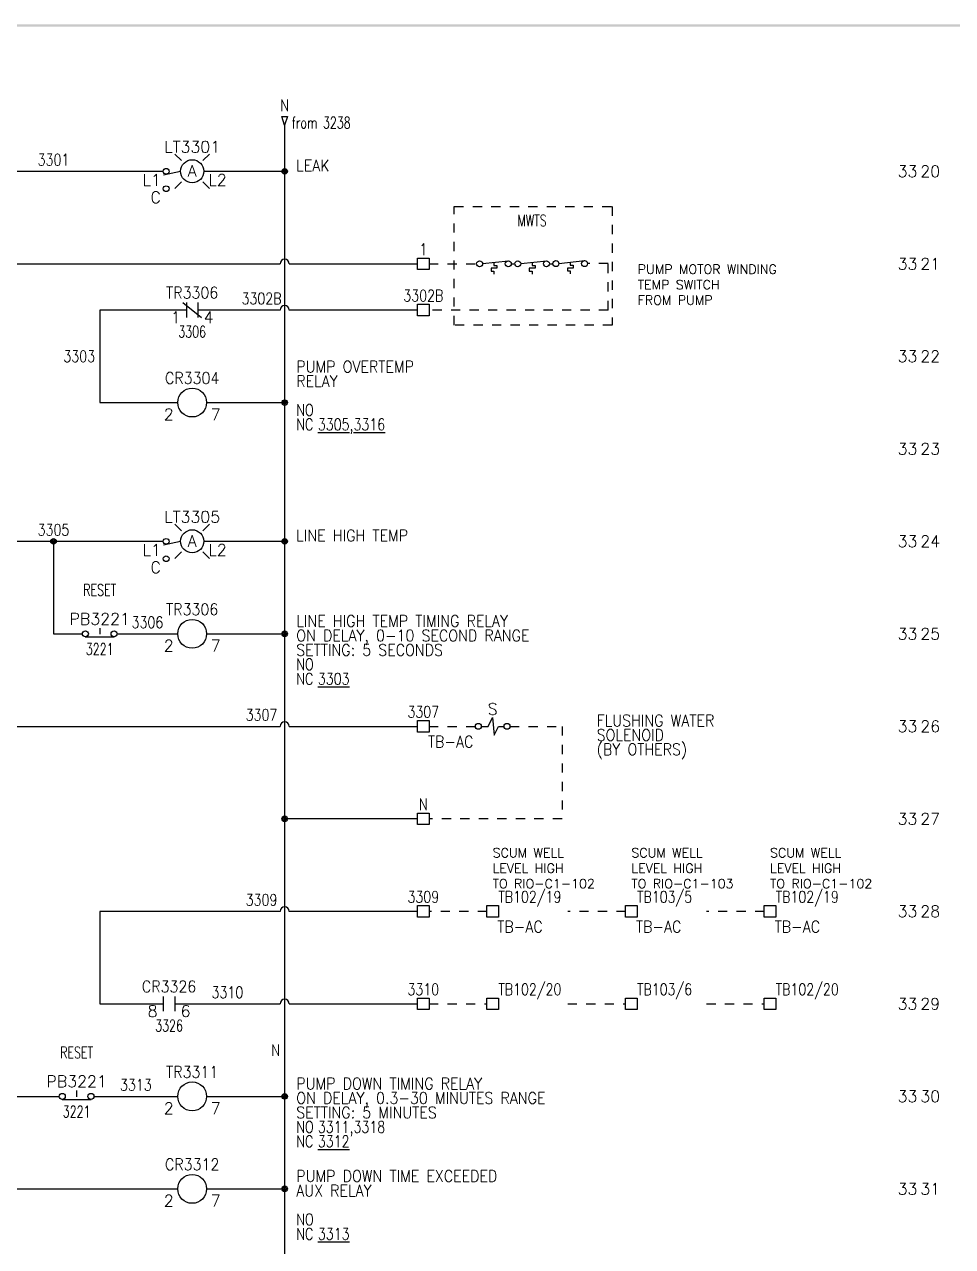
# Model space of a CAD drawing. Header units: inches. Extents: x 0 to 33.9, y 0 to 22.6.
# Drawn here: x 7.19 to 17.22, y 9.38 to 22.59 of the extents above; entities that cross this region are included whole.
import ezdxf
from ezdxf.enums import TextEntityAlignment as Align

# ---------------------------------------------------------------- set-up
doc = ezdxf.new("R2010")
doc.units = ezdxf.units.IN
doc.header["$LTSCALE"] = 0.5
doc.header["$MEASUREMENT"] = 0
doc.linetypes.add('HIDDEN2', pattern=[0.1875, 0.125, -0.0625])
for name, color, linetype in [('DESC', 150, 'Continuous'), ('DESCCHILD', 20, 'Continuous'), ('MISC', 7, 'Continuous'), ('SYMS', 7, 'Continuous'), ('TAGFIXED', 7, 'Continuous'), ('TAGS', 150, 'Continuous'), ('TERMS', 123, 'Continuous'), ('WIRENO', 72, 'Continuous'), ('WIREREF', 52, 'Continuous'), ('WIREREF_DEST', 52, 'Continuous'), ('WIRES', 7, 'Continuous'), ('XREF', 7, 'Continuous'), ('XREFCHILD', 134, 'Continuous')]:
    doc.layers.add(name, color=color, linetype=linetype)
doc.styles.get("Standard").update_dxf_attribs({"font": 'romans.shx'})
doc.styles.add('WD', font='romans.shx')

# ---------------------------------------------------------------- blocks, each defined once
blk = doc.blocks.new('S&L Title Block V2')
at = {"color": 2}
blk.add_trace([(0, 22.587), (0.025, 22.562), (33.9, 22.587), (33.875, 22.562)], dxfattribs=at)
for tag, height, p in [('TITLE#1', 0.15, (31.11, 1.739)), ('TITLE#2', 0.1, (31.129, 1.58))]:
    blk.add_attdef(tag, text='', height=height).set_placement(p, align=Align.CENTER)
for tag, p, height in [('DRAWNBY', (28.968, 0.735), 0.1), ('SCALE', (30.644, 0.731), 0.1), ('CHKBY', (28.975, 0.429), 0.1), ('DATE', (30.653, 0.449), 0.1), ('SH#', (32.993, 0.197), 0.125)]:
    blk.add_attdef(tag, p, '', height=height)
blk.add_attdef('JOB#', text='', height=0.125).set_placement((32.83, 0.195), align=Align.RIGHT)
at = {"flags": 9}
blk.add_attdef('WD_TB', (0, 0), '', height=0.1, dxfattribs=at)
blk = doc.blocks.new('WDDOT')
for radius in [0.03, 0.0187, 0.00929]:
    blk.add_circle((0, 0), radius)
blk = doc.blocks.new('HCR1')
blk.add_circle((0, 0), 0.156)
at = {"style": 'WD'}
for tag, width, p in [('INST', 0.7, (0.006, 0.528)), ('LOC', 0.7, (0.006, 0.359)), ('TAG1', 0.9, (0, 0.202))]:
    blk.add_attdef(tag, text='', height=0.125, dxfattribs=dict(at, width=width)).set_placement(p, align=Align.CENTER)
at = {"linetype": 'Continuous', "style": 'WD', "flags": 9}
blk.add_attdef('ASSYCODE', text='', height=0.01, dxfattribs=at).set_placement((0, 0.125), align=Align.CENTER)
at = {"style": 'WD', "flags": 9}
blk.add_attdef('FAMILY', text='', height=0.01, dxfattribs=at).set_placement((-0.005, 0.17), align=Align.CENTER)
at = {"linetype": 'Continuous', "style": 'WD', "flags": 1}
for tag, p in [('MFG', (0, 0.14)), ('CAT', (0, 0.159))]:
    blk.add_attdef(tag, text='', height=0.01, dxfattribs=at).set_placement(p, align=Align.MIDDLE)
at = {"style": 'WD'}
for tag, p, width in [('DESC1', (1.126, 0.076), 0.9), ('DESC2', (1.126, -0.081), 0.9), ('DESC3', (1.126, -0.237), 0.9), ('XREFNO', (1.359, -0.393), 0.8), ('XREFNC', (1.359, -0.549), 0.8)]:
    blk.add_attdef(tag, p, '', height=0.125, dxfattribs=dict(at, width=width))
at = {"style": 'WD', "flags": 1}
for tag, p in [('X4TERM01', (-0.156, 0)), ('X1TERM02', (0.156, 0))]:
    blk.add_attdef(tag, p, '', height=0.0125, dxfattribs=at)
at = {"linetype": 'Continuous', "style": 'WD'}
blk.add_attdef('TERM01', text='', height=0.125, dxfattribs=at).set_placement((-0.2, -0.066), align=Align.TOP_RIGHT)
blk.add_attdef('TERM02', text='', height=0.125, dxfattribs=at).set_placement((0.2, -0.066), align=Align.TOP_LEFT)
at = {"style": 'WD', "width": 0.8, "flags": 8}
for tag, p in [('NO', (1.126, -0.393)), ('NC', (1.126, -0.549))]:
    blk.add_attdef(tag, p, '', height=0.125, dxfattribs=at)
blk = doc.blocks.new('HPB22')
for p, q in [((0, 0.062), (0, -0.005)), ((-0.156, -0.034), (0.156, -0.034))]:
    blk.add_line(p, q)
for centre in [(-0.155, 0), (0.155, 0)]:
    blk.add_circle(centre, 0.0322)
at = {"style": 'WD', "width": 0.7}
for tag, p in [('INST', (0, 0.738)), ('LOC', (0, 0.568)), ('DESC1', (0, 0.412)), ('DESC2', (0, 0.255)), ('XREF', (0, -0.227))]:
    blk.add_attdef(tag, text='', height=0.125, dxfattribs=at).set_placement(p, align=Align.CENTER)
at = {"style": 'WD'}
blk.add_attdef('TAG2', text='', height=0.125, dxfattribs=at).set_placement((0, 0.099), align=Align.CENTER)
for tag, p in [('X2LINK', (0, 0.125)), ('X8LINK', (0, -0.094))]:
    blk.add_attdef(tag, p, '', height=0.01, dxfattribs=at)
for tag, p, height, flags in [('X4TERM01', (-0.188, 0), 0.0125, 1), ('FAMILY', (0.054, 0.058), 0.01, 9), ('CONTACT', (0.054, 0.042), 0.01, 9), ('X1TERM02', (0.188, 0), 0.0125, 1)]:
    blk.add_attdef(tag, p, '', height=height, dxfattribs=dict(at, flags=flags))
at = {"linetype": 'Continuous', "style": 'WD', "flags": 8}
blk.add_attdef('TERM01', text='', height=0.125, dxfattribs=at).set_placement((-0.25, -0.031), align=Align.TOP_RIGHT)
blk.add_attdef('TERM02', text='', height=0.125, dxfattribs=at).set_placement((0.25, -0.031), align=Align.TOP_LEFT)
blk = doc.blocks.new('HLT1AP')
for p, q in [((-0.115, 0.115), (-0.186, 0.186)), ((0.115, 0.115), (0.186, 0.186)), ((-0.125, -0.003), (-0.31, -0.043)), ((-0.115, -0.115), (-0.186, -0.186)), ((0.115, -0.115), (0.186, -0.186))]:
    blk.add_line(p, q)
for centre, radius in [((-0.281, 0), 0.0312), ((0, 0), 0.125), ((-0.281, -0.188), 0.0312)]:
    blk.add_circle(centre, radius)
at = {"style": 'WD', "width": 0.7}
for tag, p in [('INST', (0.006, 0.528)), ('LOC', (0.006, 0.359))]:
    blk.add_attdef(tag, text='', height=0.125, dxfattribs=at).set_placement(p, align=Align.CENTER)
at = {"style": 'WD'}
for tag, p in [('TAG1', (0, 0.202)), ('COLOR', (0, -0.058))]:
    blk.add_attdef(tag, text='', height=0.125, dxfattribs=at).set_placement(p, align=Align.CENTER)
at = {"style": 'WD', "flags": 9}
blk.add_attdef('FAMILY', text='', height=0.01, dxfattribs=at).set_placement((-0.005, 0.161), align=Align.CENTER)
at = {"linetype": 'Continuous', "style": 'WD', "flags": 1}
for tag, p in [('CAT', (0, 0.14)), ('MFG', (0, 0.121))]:
    blk.add_attdef(tag, text='', height=0.01, dxfattribs=at).set_placement(p, align=Align.MIDDLE)
at = {"style": 'WD', "flags": 1}
for tag, p in [('X4TERM01', (-0.312, 0)), ('X1TERM02', (0.125, 0)), ('X4TERM03', (-0.312, -0.188))]:
    blk.add_attdef(tag, p, '', height=0.0125, dxfattribs=at)
at = {"linetype": 'Continuous', "style": 'WD', "flags": 9}
blk.add_attdef('ASSYCODE', text='', height=0.01, dxfattribs=at).set_placement((0.001, 0.1), align=Align.CENTER)
at = {"style": 'WD'}
for tag, p, width in [('DESC1', (1.125, 0), 0.9), ('WDTAGALT', (1.125, -0.312), 0.7)]:
    blk.add_attdef(tag, p, '', height=0.125, dxfattribs=dict(at, width=width))
at = {"linetype": 'Continuous', "style": 'WD', "flags": 8}
for tag, p in [('TERM01', (-0.338, -0.031)), ('TERM03', (-0.338, -0.219))]:
    blk.add_attdef(tag, text='', height=0.125, dxfattribs=at).set_placement(p, align=Align.TOP_RIGHT)
blk.add_attdef('TERM02', text='', height=0.125, dxfattribs=at).set_placement((0.175, -0.031), align=Align.TOP_LEFT)
at = {"style": 'WD', "width": 0.9}
blk.add_attdef('DESC2', text='', height=0.125, dxfattribs=at).set_placement((1.125, -0.031), align=Align.TOP_LEFT)
blk = doc.blocks.new('HSV1')
for p, q in [((-0.123, 0), (-0.047, 0)), ((-0.047, 0), (0, 0.094)), ((0, 0.094), (0.016, -0.094)), ((0.016, -0.094), (0.062, 0)), ((0.062, 0), (0.123, 0))]:
    blk.add_line(p, q)
for centre in [(-0.155, 0), (0.155, 0)]:
    blk.add_circle(centre, 0.0322)
at = {"style": 'WD', "width": 0.7}
for tag, p in [('INST', (0, 0.451)), ('LOC', (0, 0.281))]:
    blk.add_attdef(tag, text='', height=0.125, dxfattribs=at).set_placement(p, align=Align.CENTER)
at = {"style": 'WD'}
blk.add_attdef('TAG1', text='', height=0.125, dxfattribs=at).set_placement((0, 0.125), align=Align.CENTER)
for tag, p, height, flags in [('X4TERM01', (-0.188, 0), 0.0125, 1), ('FAMILY', (0.129, 0.108), 0.01, 9), ('X1TERM02', (0.188, 0), 0.0125, 1)]:
    blk.add_attdef(tag, p, '', height=height, dxfattribs=dict(at, flags=flags))
at = {"linetype": 'Continuous', "style": 'WD', "flags": 9}
for tag, p in [('ASSYCODE', (0.156, 0.047)), ('MFG', (0.156, 0.067)), ('CAT', (0.156, 0.087))]:
    blk.add_attdef(tag, text='', height=0.01, dxfattribs=at).set_placement(p, align=Align.CENTER)
at = {"style": 'WD'}
for tag, p, width in [('DESC1', (1.125, 0), 0.9), ('DESC2', (1.125, -0.156), 0.9), ('DESC3', (1.125, -0.312), 0.9), ('XREF', (1.133, -0.473), 0.8), ('WDTAGALT', (1.133, -0.629), 0.8)]:
    blk.add_attdef(tag, p, '', height=0.125, dxfattribs=dict(at, width=width))
at = {"linetype": 'Continuous', "style": 'WD', "flags": 8}
blk.add_attdef('TERM01', text='', height=0.125, dxfattribs=at).set_placement((-0.25, -0.031), align=Align.TOP_RIGHT)
blk.add_attdef('TERM02', text='', height=0.125, dxfattribs=at).set_placement((0.25, -0.031), align=Align.TOP_LEFT)
at = {"style": 'WD'}
blk.add_attdef('RATING1', (0.078, -0.313), '', height=0.125, dxfattribs=at)
blk = doc.blocks.new('HA1D2')
blk.add_lwpolyline([(0, 0.094), (0.031, 0.094), (0, 0), (-0.031, 0.094), (0, 0.094)])
at = {"style": 'WD', "width": 0.8, "flags": 8}
blk.add_attdef('WIRENO', text='', height=0.125, dxfattribs=at).set_placement((0, 0.15), align=Align.CENTER)
at = {"style": 'WD', "flags": 1}
for tag, p in [('X8TERM01', (0, 0)), ('SIGCODE', (0.026, 0.066))]:
    blk.add_attdef(tag, p, '', height=0.01, dxfattribs=at)
at = {"style": 'WD', "width": 0.7}
for tag, p in [('XREF', (0.077, -0.037)), ('DESC1', (0.077, -0.206))]:
    blk.add_attdef(tag, p, '', height=0.125, dxfattribs=at)
blk = doc.blocks.new('WD_WNV')
at = {"linetype": 'Continuous', "style": 'WD', "width": 0.8}
blk.add_attdef('WIRENO', text='', height=0.125, dxfattribs=at).set_placement((-0.05, 0), align=Align.MIDDLE_RIGHT)
at = {"style": 'WD', "flags": 1}
for tag, p in [('W01USER', (-0.062, 0.094)), ('W02USER', (-0.062, 0.086)), ('W03USER', (-0.062, 0.078)), ('W04USER', (-0.062, 0.07)), ('W05USER', (-0.062, 0.062)), ('W06USER', (-0.062, 0.055)), ('W07USER', (-0.062, 0.047)), ('W08USER', (-0.062, 0.039)), ('W09USER', (-0.062, 0.031)), ('W10USER', (-0.062, 0.023))]:
    blk.add_attdef(tag, text='', height=0.005, dxfattribs=at).set_placement(p, align=Align.CENTER)
blk = doc.blocks.new('HT0W01')
for p, q in [((-0.062, 0.062), (0.062, 0.062)), ((-0.062, -0.062), (-0.062, 0.062)), ((0.062, 0.062), (0.062, -0.062)), ((0.062, -0.062), (-0.062, -0.062))]:
    blk.add_line(p, q)
at = {"style": 'WD'}
for tag, p, width in [('INST', (0.062, 0.42), 0.7), ('LOC', (0.062, 0.25), 0.7), ('DESC1', (0.05, -0.385), 0.8)]:
    blk.add_attdef(tag, p, '', height=0.125, dxfattribs=dict(at, width=width))
at = {"linetype": 'Continuous', "style": 'WD', "width": 0.8, "flags": 8}
blk.add_attdef('WIRENO', text='', height=0.125, dxfattribs=at).set_placement((0, 0.094), align=Align.CENTER)
at = {"style": 'WD', "flags": 1}
for tag, p, height in [('X4TERM01', (-0.062, 0), 0.0125), ('X4TERMDESC01', (-0.055, -0.023), 0.025), ('X2TERMDESC01', (-0.006, 0.029), 0.025), ('STRIPSEQ', (0, 0), 0.00125), ('X2TERM01', (0, 0.062), 0.0125), ('X1TERMDESC01', (0.039, 0.007), 0.025), ('X1TERM01', (0.062, 0), 0.0125), ('LINKTERM', (0, -0.002), 0.00125), ('X8TERM01', (0, -0.062), 0.0125), ('X8TERMDESC01', (0, -0.054), 0.025)]:
    blk.add_attdef(tag, p, '', height=height, dxfattribs=at)
at = {"linetype": 'Continuous', "style": 'WD'}
for tag, p, height, width, flags in [('TAGSTRIP', (0.05, -0.229), 0.125, 0.9, 8), ('CAT', (0.213, -0.406), 0.109, 0.8, 1), ('DESC2', (0.05, -0.541), 0.125, 0.8, 8), ('DESC3', (0.05, -0.698), 0.125, 0.8, 8)]:
    blk.add_attdef(tag, p, '', height=height, dxfattribs=dict(at, width=width, flags=flags))
at = {"linetype": 'Continuous', "style": 'WD', "width": 0.8, "flags": 1}
blk.add_attdef('MFG', text='', height=0.109, dxfattribs=at).set_placement((0.088, -0.406), align=Align.RIGHT)
at = {"style": 'WD', "width": 0.7, "flags": 1}
blk.add_attdef('ASSYCODE', (0.062, -0.281), '', height=0.01, dxfattribs=at)
blk = doc.blocks.new('HT1001')
for p, q in [((-0.062, 0.062), (0.062, 0.062)), ((-0.062, -0.062), (-0.062, 0.062)), ((0.062, 0.062), (0.062, -0.062)), ((0.062, -0.062), (-0.062, -0.062))]:
    blk.add_line(p, q)
at = {"style": 'WD'}
for tag, p, width in [('INST', (0.062, 0.42), 0.7), ('LOC', (0.062, 0.25), 0.7), ('DESC1', (0.05, -0.385), 0.8)]:
    blk.add_attdef(tag, p, '', height=0.125, dxfattribs=dict(at, width=width))
at = {"linetype": 'Continuous', "style": 'WD'}
for tag, p, height, width, flags in [('TERM01', (0.062, 0.094), 0.125, 0.8, 8), ('TAGSTRIP', (0.05, -0.229), 0.125, 0.9, 8), ('CAT', (0.213, -0.406), 0.109, 0.8, 1), ('DESC2', (0.05, -0.541), 0.125, 0.8, 8), ('DESC3', (0.05, -0.698), 0.125, 0.8, 8)]:
    blk.add_attdef(tag, p, '', height=height, dxfattribs=dict(at, width=width, flags=flags))
at = {"style": 'WD', "flags": 1}
for tag, p, height in [('X4TERM01', (-0.062, 0), 0.0125), ('X4TERMDESC01', (-0.055, -0.023), 0.025), ('X2TERMDESC01', (-0.006, 0.029), 0.025), ('STRIPSEQ', (0, 0), 0.00125), ('X2TERM01', (0, 0.062), 0.0125), ('X2PIN01', (0.033, 0.084), 0.0125), ('X1TERMDESC01', (0.039, 0.007), 0.025), ('X1TERM01', (0.062, 0), 0.0125), ('X1PIN01', (0.087, 0.016), 0.0125), ('X4PIN01', (-0.114, -0.038), 0.0125), ('LINKTERM', (0, -0.002), 0.00125), ('X8TERM01', (0, -0.062), 0.0125), ('X8TERMDESC01', (0, -0.054), 0.025), ('X8PIN01', (0.026, -0.096), 0.0125)]:
    blk.add_attdef(tag, p, '', height=height, dxfattribs=at)
at = {"linetype": 'Continuous', "style": 'WD', "width": 0.8, "flags": 1}
blk.add_attdef('MFG', text='', height=0.109, dxfattribs=at).set_placement((0.088, -0.406), align=Align.RIGHT)
at = {"style": 'WD', "width": 0.7, "flags": 1}
blk.add_attdef('ASSYCODE', (0.062, -0.281), '', height=0.01, dxfattribs=at)
blk = doc.blocks.new('WD_WNH')
at = {"linetype": 'Continuous', "style": 'WD', "width": 0.8}
blk.add_attdef('WIRENO', text='', height=0.125, dxfattribs=at).set_placement((0, 0.062), align=Align.CENTER)
at = {"style": 'WD', "flags": 1}
for tag, p in [('W01USER', (0, 0.078)), ('W02USER', (0, 0.07)), ('W03USER', (0, 0.062)), ('W04USER', (0, 0.055)), ('W05USER', (0, 0.047)), ('W06USER', (0, 0.039)), ('W07USER', (0, 0.031)), ('W08USER', (0, 0.023)), ('W09USER', (0, 0.016)), ('W10USER', (0, 0.008))]:
    blk.add_attdef(tag, text='', height=0.005, dxfattribs=at).set_placement(p, align=Align.CENTER)
blk = doc.blocks.new('HTS12')
at = {"linetype": 'Continuous'}
blk.add_line((-0.123, 0.002), (0.159, 0.033), dxfattribs=at)
for p, q in [((0, 0.015), (0, -0.017)), ((0.031, -0.048), (-0.031, -0.048)), ((-0.031, -0.048), (-0.031, -0.079)), ((-0.031, -0.079), (0, -0.079)), ((0, -0.017), (0.031, -0.017)), ((0, -0.079), (0, -0.111)), ((0.031, -0.017), (0.031, -0.048))]:
    blk.add_line(p, q)
for centre in [(-0.155, 0), (0.155, 0)]:
    blk.add_circle(centre, 0.0322)
at = {"style": 'WD', "width": 0.7}
for tag, p in [('INST', (0, 0.732)), ('LOC', (0, 0.562)), ('DESC1', (0, 0.406)), ('DESC2', (0, 0.25)), ('XREF', (0, -0.314))]:
    blk.add_attdef(tag, text='', height=0.125, dxfattribs=at).set_placement(p, align=Align.CENTER)
at = {"style": 'WD'}
blk.add_attdef('TAG1', text='', height=0.125, dxfattribs=at).set_placement((0, 0.094), align=Align.CENTER)
for tag, p, height, flags in [('X4TERM01', (-0.188, 0), 0.0125, 1), ('FAMILY', (0.038, 0.037), 0.01, 9), ('CONTACT', (0.038, 0.02), 0.01, 1), ('X1TERM02', (0.188, 0), 0.0125, 1)]:
    blk.add_attdef(tag, p, '', height=height, dxfattribs=dict(at, flags=flags))
for tag, p in [('X2LINK', (0, 0.078)), ('X8LINK', (0, -0.141))]:
    blk.add_attdef(tag, p, '', height=0.01, dxfattribs=at)
at = {"linetype": 'Continuous', "style": 'WD', "flags": 9}
for tag, p in [('CAT', (0.063, -0.007)), ('ASSYCODE', (0.062, -0.047)), ('MFG', (0.063, -0.027))]:
    blk.add_attdef(tag, text='', height=0.01, dxfattribs=at).set_placement(p, align=Align.CENTER)
at = {"linetype": 'Continuous', "style": 'WD', "flags": 8}
blk.add_attdef('TERM01', text='', height=0.125, dxfattribs=at).set_placement((-0.25, -0.016), align=Align.TOP_RIGHT)
blk.add_attdef('TERM02', text='', height=0.125, dxfattribs=at).set_placement((0.25, -0.016), align=Align.TOP_LEFT)
at = {"style": 'WD', "width": 0.7}
for tag, p in [('RATING1', (0.275, -0.299)), ('WDTAGALT', (0.281, -0.466))]:
    blk.add_attdef(tag, p, '', height=0.125, dxfattribs=at)
blk = doc.blocks.new('WD_MLRH6')
at = {"style": 'WD'}
blk.add_attdef('SHEET', text='', height=0.125, dxfattribs=at).set_placement((-0.656, 0), align=Align.MIDDLE_RIGHT)
blk.add_attdef('RUNGFIRST', text='', height=0.125, dxfattribs=at).set_placement((-0.625, 0), align=Align.MIDDLE_LEFT)
at = {"style": 'WD', "flags": 1}
for tag, p in [('RUNGHORV', (-0.25, -0.127)), ('WIREMODE', (-0.25, -0.281)), ('RUNGDIST', (-0.25, -0.2)), ('RUNGCNT', (-0.25, -0.237)), ('RUNGINC', (-0.25, -0.163)), ('WIRE-START', (-0.25, -0.356)), ('WIRE-GSUF', (-0.25, -0.396)), ('WIREFMT', (-0.25, -0.321)), ('PH3SPACE', (-0.25, -0.437))]:
    blk.add_attdef(tag, text='', height=0.025, dxfattribs=at).set_placement(p, align=Align.RIGHT)
blk = doc.blocks.new('HCR22')
at = {"linetype": 'Continuous'}
for p, q in [((-0.1, 0.08), (0.1, -0.08)), ((-0.062, 0.08), (-0.062, -0.08)), ((0.062, 0.08), (0.062, -0.08))]:
    blk.add_line(p, q, dxfattribs=at)
at = {"style": 'WD'}
for tag, width, p in [('INST', 0.7, (0, 0.451)), ('LOC', 0.7, (0, 0.281)), ('TAG2', 0.9, (0, 0.125)), ('XREF', 0.7, (0, -0.297)), ('DESC1', 0.7, (0, -0.449)), ('DESC2', 0.7, (0, -0.597)), ('DESC3', 0.7, (0, -0.744))]:
    blk.add_attdef(tag, text='', height=0.125, dxfattribs=dict(at, width=width)).set_placement(p, align=Align.CENTER)
for tag, p in [('X2LINK', (0, 0.125)), ('X8LINK', (0, -0.125))]:
    blk.add_attdef(tag, p, '', height=0.01, dxfattribs=at)
for tag, p, height, flags in [('X4TERM01', (-0.062, 0), 0.0125, 1), ('X1TERM02', (0.062, 0), 0.0125, 1), ('FAMILY', (0.097, 0.036), 0.01, 9), ('CONTACT', (0.097, 0.02), 0.01, 1)]:
    blk.add_attdef(tag, p, '', height=height, dxfattribs=dict(at, flags=flags))
at = {"linetype": 'Continuous', "style": 'WD', "flags": 8}
blk.add_attdef('TERM01', text='', height=0.125, dxfattribs=at).set_placement((-0.125, -0.016), align=Align.TOP_RIGHT)
blk.add_attdef('TERM02', text='', height=0.125, dxfattribs=at).set_placement((0.125, -0.016), align=Align.TOP_LEFT)
blk = doc.blocks.new('HCR21')
at = {"linetype": 'Continuous'}
for p, q in [((-0.062, 0.08), (-0.062, -0.08)), ((0.062, 0.08), (0.062, -0.08))]:
    blk.add_line(p, q, dxfattribs=at)
at = {"style": 'WD'}
for tag, width, p in [('INST', 0.7, (0, 0.451)), ('LOC', 0.7, (0, 0.281)), ('TAG2', 0.9, (0, 0.125)), ('XREF', 0.7, (0, -0.297)), ('DESC1', 0.7, (0, -0.449)), ('DESC2', 0.7, (0, -0.597)), ('DESC3', 0.7, (0, -0.744))]:
    blk.add_attdef(tag, text='', height=0.125, dxfattribs=dict(at, width=width)).set_placement(p, align=Align.CENTER)
for tag, p in [('X2LINK', (0, 0.125)), ('X8LINK', (0, -0.125))]:
    blk.add_attdef(tag, p, '', height=0.01, dxfattribs=at)
for tag, p, height, flags in [('X4TERM01', (-0.062, 0), 0.0125, 1), ('X1TERM02', (0.062, 0), 0.0125, 1), ('FAMILY', (0.097, 0.053), 0.01, 9), ('CONTACT', (0.097, 0.036), 0.01, 1)]:
    blk.add_attdef(tag, p, '', height=height, dxfattribs=dict(at, flags=flags))
at = {"linetype": 'Continuous', "style": 'WD', "flags": 8}
blk.add_attdef('TERM01', text='', height=0.125, dxfattribs=at).set_placement((-0.125, -0.016), align=Align.TOP_RIGHT)
blk.add_attdef('TERM02', text='', height=0.125, dxfattribs=at).set_placement((0.125, -0.016), align=Align.TOP_LEFT)

msp = doc.modelspace()

# ---------------------------------------------------------------- linework, layer by layer
at = {"linetype": 'HIDDEN2'}
msp.add_lwpolyline([(11.835, 20.62), (13.543, 20.62), (13.543, 19.337), (11.835, 19.337)], close=True, dxfattribs=at)
at = {"layer": 'WIRES'}
for p, q in [((10, 21.5), (10, 2.5)), ((6.312, 21), (8.688, 21)), ((9.125, 21), (10, 21)), ((2.5, 20), (9.95, 20)), ((10.05, 20), (11.438, 20)), ((8, 19.5), (8, 18.5)), ((8.938, 19.5), (8, 19.5)), ((9.95, 19.5), (9.062, 19.5)), ((11.438, 19.5), (10.05, 19.5)), ((8, 18.5), (8.844, 18.5)), ((9.156, 18.5), (10, 18.5)), ((6.312, 17), (8.688, 17)), ((7.5, 17), (7.5, 16)), ((9.125, 17), (10, 17)), ((7.5, 16), (7.812, 16)), ((8.188, 16), (8.844, 16)), ((9.156, 16), (10, 16)), ((6.288, 15), (9.95, 15)), ((10.05, 15), (11.438, 15)), ((11.438, 14), (10, 14)), ((9.95, 13), (8, 13)), ((8, 13), (8, 12)), ((11.438, 13), (10.05, 13)), ((8, 12), (8.688, 12)), ((8.812, 12), (9.95, 12)), ((10.05, 12), (11.438, 12)), ((7, 11), (7.562, 11)), ((7.937, 11), (8.844, 11)), ((9.156, 11), (10, 11)), ((6.312, 10), (8.844, 10)), ((9.156, 10), (10, 10))]:
    msp.add_line(p, q, dxfattribs=at)
at = {"layer": 'WIRES', "linetype": 'HIDDEN2'}
for p, q in [((11.562, 20), (12.077, 20)), ((12.452, 20), (12.489, 20)), ((12.864, 20), (12.902, 20)), ((13.5, 20.002), (13.277, 20.002)), ((13.5, 19.5), (13.5, 20.002)), ((13.5, 19.5), (11.562, 19.5)), ((11.562, 15), (12.062, 15)), ((12.438, 15), (13, 15)), ((13, 15), (13, 14)), ((13, 14), (11.562, 14)), ((12.188, 13), (11.562, 13)), ((13.688, 13), (13.062, 13)), ((15.188, 13), (14.562, 13)), ((11.562, 12), (12.188, 12)), ((13.062, 12), (13.688, 12)), ((14.562, 12), (15.188, 12))]:
    msp.add_line(p, q, dxfattribs=at)
at = {"layer": 'WIRES'}
for centre in [(10, 20), (10, 19.5), (10, 15), (10, 13), (10, 12)]:
    msp.add_arc(centre, 0.05, 0, 180, dxfattribs=at)

# ---------------------------------------------------------------- block references
msp.add_blockref('S&L Title Block V2', (0, 0))
msp.add_blockref('WD_MLRH6', (17.5, 21)).add_auto_attribs({'RUNGFIRST': '20', 'SHEET': '33'})
at = {"layer": 'SYMS'}
ref = msp.add_blockref('HA1D2', (10, 21.5), dxfattribs=at)
ref.add_attrib('WIRENO', 'N', dxfattribs={"layer": 'WIREREF_DEST', "height": 0.125, "style": 'WD', "width": 0.8, "flags": 8}).set_placement((10, 21.65), align=Align.CENTER)
ref.add_attrib('XREF', 'from 3238', (10.077, 21.463), dxfattribs={"layer": 'XREF', "height": 0.125, "style": 'WD', "width": 0.7})
ref = msp.add_blockref('HLT1AP', (9, 21), dxfattribs=at)
ref.add_attrib('TERM03', 'C', dxfattribs={"layer": 'TERMS', "linetype": 'Continuous', "height": 0.125, "style": 'WD', "flags": 8}).set_placement((8.662, 20.781), align=Align.TOP_RIGHT)
ref.add_attrib('DESC1', 'LEAK', (10.125, 21), dxfattribs={"layer": 'DESC', "height": 0.125, "style": 'WD', "width": 0.9})
ref.add_attrib('TERM02', 'L2', dxfattribs={"layer": 'TERMS', "linetype": 'Continuous', "height": 0.125, "style": 'WD', "flags": 8}).set_placement((9.175, 20.969), align=Align.TOP_LEFT)
ref.add_attrib('TERM01', 'L1', dxfattribs={"layer": 'TERMS', "linetype": 'Continuous', "height": 0.125, "style": 'WD', "flags": 8}).set_placement((8.662, 20.969), align=Align.TOP_RIGHT)
ref.add_attrib('TAG1', 'LT3301', dxfattribs={"layer": 'TAGS', "height": 0.125, "style": 'WD'}).set_placement((9, 21.202), align=Align.CENTER)
ref.add_attrib('COLOR', 'A', dxfattribs={"layer": 'MISC', "height": 0.125, "style": 'WD'}).set_placement((9, 20.942), align=Align.CENTER)
for name, p in [('WDDOT', (10, 21)), ('HTS12', (12.264, 20)), ('HTS12', (13.089, 20.002)), ('WDDOT', (10, 18.5)), ('WDDOT', (7.5, 17)), ('WDDOT', (10, 17)), ('WDDOT', (10, 16)), ('WDDOT', (10, 14)), ('WDDOT', (10, 11)), ('WDDOT', (10, 10))]:
    msp.add_blockref(name, p, dxfattribs=at)
ref = msp.add_blockref('HTS12', (12.677, 20), dxfattribs=at)
ref.add_attrib('DESC1', 'MWTS', dxfattribs={"layer": 'DESC', "height": 0.125, "style": 'WD', "width": 0.7}).set_placement((12.677, 20.406), align=Align.CENTER)
ref = msp.add_blockref('HT0W01', (11.5, 20), dxfattribs=at)
ref.add_attrib('WIRENO', '1', dxfattribs={"layer": 'WIREREF', "linetype": 'Continuous', "height": 0.125, "style": 'WD', "width": 0.8, "flags": 8}).set_placement((11.5, 20.094), align=Align.CENTER)
ref = msp.add_blockref('HCR22', (9, 19.5), dxfattribs=at)
ref.add_attrib('XREF', '3306', dxfattribs={"layer": 'XREFCHILD', "height": 0.125, "style": 'WD', "width": 0.7}).set_placement((9, 19.203), align=Align.CENTER)
ref.add_attrib('TERM02', '4', dxfattribs={"layer": 'TERMS', "linetype": 'Continuous', "height": 0.125, "style": 'WD', "flags": 8}).set_placement((9.125, 19.484), align=Align.TOP_LEFT)
ref.add_attrib('TERM01', '1', dxfattribs={"layer": 'TERMS', "linetype": 'Continuous', "height": 0.125, "style": 'WD', "flags": 8}).set_placement((8.875, 19.484), align=Align.TOP_RIGHT)
ref.add_attrib('TAG2', 'TR3306', dxfattribs={"layer": 'TAGS', "height": 0.125, "style": 'WD', "width": 0.9}).set_placement((9, 19.625), align=Align.CENTER)
ref = msp.add_blockref('HT0W01', (11.5, 19.5), dxfattribs=at)
ref.add_attrib('WIRENO', '3302B', dxfattribs={"layer": 'WIREREF', "linetype": 'Continuous', "height": 0.125, "style": 'WD', "width": 0.8, "flags": 8}).set_placement((11.5, 19.594), align=Align.CENTER)
ref = msp.add_blockref('HCR1', (9, 18.5), dxfattribs=at)
ref.add_attrib('NC', 'NC', (10.126, 18.201), dxfattribs={"layer": 'MISC', "height": 0.125, "style": 'WD', "width": 0.8, "flags": 8})
ref.add_attrib('NO', 'NO', (10.126, 18.357), dxfattribs={"layer": 'MISC', "height": 0.125, "style": 'WD', "width": 0.8, "flags": 8})
ref.add_attrib('TERM02', '7', dxfattribs={"layer": 'TERMS', "linetype": 'Continuous', "height": 0.125, "style": 'WD'}).set_placement((9.2, 18.434), align=Align.TOP_LEFT)
ref.add_attrib('TERM01', '2', dxfattribs={"layer": 'TERMS', "linetype": 'Continuous', "height": 0.125, "style": 'WD'}).set_placement((8.8, 18.434), align=Align.TOP_RIGHT)
ref.add_attrib('XREFNC', '%%u3305%%u,%%u3316%%u', (10.359, 18.201), dxfattribs={"layer": 'XREF', "height": 0.125, "style": 'WD', "width": 0.8})
ref.add_attrib('DESC2', 'RELAY', (10.126, 18.669), dxfattribs={"layer": 'DESC', "height": 0.125, "style": 'WD', "width": 0.9})
ref.add_attrib('DESC1', 'PUMP OVERTEMP', (10.126, 18.826), dxfattribs={"layer": 'DESC', "height": 0.125, "style": 'WD', "width": 0.9})
ref.add_attrib('TAG1', 'CR3304', dxfattribs={"layer": 'TAGS', "height": 0.125, "style": 'WD', "width": 0.9}).set_placement((9, 18.702), align=Align.CENTER)
ref = msp.add_blockref('HLT1AP', (9, 17), dxfattribs=at)
ref.add_attrib('TERM03', 'C', dxfattribs={"layer": 'TERMS', "linetype": 'Continuous', "height": 0.125, "style": 'WD', "flags": 8}).set_placement((8.662, 16.781), align=Align.TOP_RIGHT)
ref.add_attrib('DESC1', 'LINE HIGH TEMP', (10.125, 17), dxfattribs={"layer": 'DESC', "height": 0.125, "style": 'WD', "width": 0.9})
ref.add_attrib('TERM02', 'L2', dxfattribs={"layer": 'TERMS', "linetype": 'Continuous', "height": 0.125, "style": 'WD', "flags": 8}).set_placement((9.175, 16.969), align=Align.TOP_LEFT)
ref.add_attrib('TERM01', 'L1', dxfattribs={"layer": 'TERMS', "linetype": 'Continuous', "height": 0.125, "style": 'WD', "flags": 8}).set_placement((8.662, 16.969), align=Align.TOP_RIGHT)
ref.add_attrib('TAG1', 'LT3305', dxfattribs={"layer": 'TAGS', "height": 0.125, "style": 'WD'}).set_placement((9, 17.202), align=Align.CENTER)
ref.add_attrib('COLOR', 'A', dxfattribs={"layer": 'MISC', "height": 0.125, "style": 'WD'}).set_placement((9, 16.942), align=Align.CENTER)
ref = msp.add_blockref('HPB22', (8, 16), dxfattribs=at)
ref.add_attrib('XREF', '3221', dxfattribs={"layer": 'XREFCHILD', "height": 0.125, "style": 'WD', "width": 0.7}).set_placement((8, 15.773), align=Align.CENTER)
ref.add_attrib('DESC1', 'RESET', dxfattribs={"layer": 'DESCCHILD', "height": 0.125, "style": 'WD', "width": 0.7}).set_placement((8, 16.412), align=Align.CENTER)
ref.add_attrib('TAG2', 'PB3221', dxfattribs={"layer": 'TAGS', "height": 0.125, "style": 'WD'}).set_placement((8, 16.099), align=Align.CENTER)
ref = msp.add_blockref('HCR1', (9, 16), dxfattribs=at)
ref.add_attrib('DESC3', 'SETTING: 5 SECONDS', (10.126, 15.763), dxfattribs={"layer": 'DESC', "height": 0.125, "style": 'WD', "width": 0.9})
ref.add_attrib('NC', 'NC', (10.126, 15.451), dxfattribs={"layer": 'MISC', "height": 0.125, "style": 'WD', "width": 0.8, "flags": 8})
ref.add_attrib('NO', 'NO', (10.126, 15.607), dxfattribs={"layer": 'MISC', "height": 0.125, "style": 'WD', "width": 0.8, "flags": 8})
ref.add_attrib('TERM02', '7', dxfattribs={"layer": 'TERMS', "linetype": 'Continuous', "height": 0.125, "style": 'WD'}).set_placement((9.2, 15.934), align=Align.TOP_LEFT)
ref.add_attrib('TERM01', '2', dxfattribs={"layer": 'TERMS', "linetype": 'Continuous', "height": 0.125, "style": 'WD'}).set_placement((8.8, 15.934), align=Align.TOP_RIGHT)
ref.add_attrib('XREFNC', '%%u3303%%u', (10.359, 15.451), dxfattribs={"layer": 'XREF', "height": 0.125, "style": 'WD', "width": 0.8})
ref.add_attrib('DESC2', 'ON DELAY, 0-10 SECOND RANGE', (10.126, 15.919), dxfattribs={"layer": 'DESC', "height": 0.125, "style": 'WD', "width": 0.9})
ref.add_attrib('DESC1', 'LINE HIGH TEMP TIMING RELAY', (10.126, 16.076), dxfattribs={"layer": 'DESC', "height": 0.125, "style": 'WD', "width": 0.9})
ref.add_attrib('TAG1', 'TR3306', dxfattribs={"layer": 'TAGS', "height": 0.125, "style": 'WD', "width": 0.9}).set_placement((9, 16.202), align=Align.CENTER)
ref = msp.add_blockref('HT0W01', (11.5, 15), dxfattribs=at)
ref.add_attrib('WIRENO', '3307', dxfattribs={"layer": 'WIREREF', "linetype": 'Continuous', "height": 0.125, "style": 'WD', "width": 0.8, "flags": 8}).set_placement((11.5, 15.094), align=Align.CENTER)
ref.add_attrib('TAGSTRIP', 'TB-AC', (11.55, 14.771), dxfattribs={"layer": 'TAGS', "linetype": 'Continuous', "height": 0.125, "style": 'WD', "width": 0.9, "flags": 8})
ref = msp.add_blockref('HSV1', (12.25, 15), dxfattribs=at)
ref.add_attrib('DESC3', '(BY OTHERS)', (13.375, 14.688), dxfattribs={"layer": 'DESC', "height": 0.125, "style": 'WD', "width": 0.9})
ref.add_attrib('TAG1F', 'S', dxfattribs={"layer": 'TAGFIXED', "height": 0.125, "style": 'WD'}).set_placement((12.25, 15.125), align=Align.CENTER)
ref.add_attrib('DESC2', 'SOLENOID', (13.375, 14.844), dxfattribs={"layer": 'DESC', "height": 0.125, "style": 'WD', "width": 0.9})
ref.add_attrib('DESC1', 'FLUSHING WATER', (13.375, 15), dxfattribs={"layer": 'DESC', "height": 0.125, "style": 'WD', "width": 0.9})
ref = msp.add_blockref('HT0W01', (11.5, 14), dxfattribs=at)
ref.add_attrib('WIRENO', 'N', dxfattribs={"layer": 'WIREREF', "linetype": 'Continuous', "height": 0.125, "style": 'WD', "width": 0.8, "flags": 8}).set_placement((11.5, 14.094), align=Align.CENTER)
ref = msp.add_blockref('HT0W01', (11.5, 13), dxfattribs=at)
ref.add_attrib('WIRENO', '3309', dxfattribs={"layer": 'WIREREF', "linetype": 'Continuous', "height": 0.125, "style": 'WD', "width": 0.8, "flags": 8}).set_placement((11.5, 13.094), align=Align.CENTER)
ref = msp.add_blockref('HT1001', (12.25, 13), dxfattribs=at)
ref.add_attrib('TERM01', 'TB102/19', (12.312, 13.094), dxfattribs={"layer": 'TERMS', "linetype": 'Continuous', "height": 0.125, "style": 'WD', "width": 0.8, "flags": 8})
ref.add_attrib('TAGSTRIP', 'TB-AC', (12.3, 12.771), dxfattribs={"layer": 'TAGS', "linetype": 'Continuous', "height": 0.125, "style": 'WD', "width": 0.9, "flags": 8})
ref = msp.add_blockref('HT1001', (13.75, 13), dxfattribs=at)
ref.add_attrib('TERM01', 'TB103/5', (13.812, 13.094), dxfattribs={"layer": 'TERMS', "linetype": 'Continuous', "height": 0.125, "style": 'WD', "width": 0.8, "flags": 8})
ref.add_attrib('TAGSTRIP', 'TB-AC', (13.8, 12.771), dxfattribs={"layer": 'TAGS', "linetype": 'Continuous', "height": 0.125, "style": 'WD', "width": 0.9, "flags": 8})
ref = msp.add_blockref('HT1001', (15.25, 13), dxfattribs=at)
ref.add_attrib('TERM01', 'TB102/19', (15.312, 13.094), dxfattribs={"layer": 'TERMS', "linetype": 'Continuous', "height": 0.125, "style": 'WD', "width": 0.8, "flags": 8})
ref.add_attrib('TAGSTRIP', 'TB-AC', (15.3, 12.771), dxfattribs={"layer": 'TAGS', "linetype": 'Continuous', "height": 0.125, "style": 'WD', "width": 0.9, "flags": 8})
ref = msp.add_blockref('HCR21', (8.75, 12), dxfattribs=at)
ref.add_attrib('TERM02', '6', dxfattribs={"layer": 'TERMS', "linetype": 'Continuous', "height": 0.125, "style": 'WD', "flags": 8}).set_placement((8.875, 11.984), align=Align.TOP_LEFT)
ref.add_attrib('TERM01', '8', dxfattribs={"layer": 'TERMS', "linetype": 'Continuous', "height": 0.125, "style": 'WD', "flags": 8}).set_placement((8.625, 11.984), align=Align.TOP_RIGHT)
ref.add_attrib('XREF', '3326', dxfattribs={"layer": 'XREFCHILD', "height": 0.125, "style": 'WD', "width": 0.7}).set_placement((8.75, 11.703), align=Align.CENTER)
ref.add_attrib('TAG2', 'CR3326', dxfattribs={"layer": 'TAGS', "height": 0.125, "style": 'WD', "width": 0.9}).set_placement((8.75, 12.125), align=Align.CENTER)
ref = msp.add_blockref('HT0W01', (11.5, 12), dxfattribs=at)
ref.add_attrib('WIRENO', '3310', dxfattribs={"layer": 'WIREREF', "linetype": 'Continuous', "height": 0.125, "style": 'WD', "width": 0.8, "flags": 8}).set_placement((11.5, 12.094), align=Align.CENTER)
ref = msp.add_blockref('HT1001', (12.25, 12), dxfattribs=at)
ref.add_attrib('TERM01', 'TB102/20', (12.312, 12.094), dxfattribs={"layer": 'TERMS', "linetype": 'Continuous', "height": 0.125, "style": 'WD', "width": 0.8, "flags": 8})
ref = msp.add_blockref('HT1001', (13.75, 12), dxfattribs=at)
ref.add_attrib('TERM01', 'TB103/6', (13.812, 12.094), dxfattribs={"layer": 'TERMS', "linetype": 'Continuous', "height": 0.125, "style": 'WD', "width": 0.8, "flags": 8})
ref = msp.add_blockref('HT1001', (15.25, 12), dxfattribs=at)
ref.add_attrib('TERM01', 'TB102/20', (15.312, 12.094), dxfattribs={"layer": 'TERMS', "linetype": 'Continuous', "height": 0.125, "style": 'WD', "width": 0.8, "flags": 8})
ref = msp.add_blockref('HPB22', (7.75, 11), dxfattribs=at)
ref.add_attrib('XREF', '3221', dxfattribs={"layer": 'XREFCHILD', "height": 0.125, "style": 'WD', "width": 0.7}).set_placement((7.75, 10.773), align=Align.CENTER)
ref.add_attrib('DESC1', 'RESET', dxfattribs={"layer": 'DESCCHILD', "height": 0.125, "style": 'WD', "width": 0.7}).set_placement((7.75, 11.412), align=Align.CENTER)
ref.add_attrib('TAG2', 'PB3221', dxfattribs={"layer": 'TAGS', "height": 0.125, "style": 'WD'}).set_placement((7.75, 11.099), align=Align.CENTER)
ref = msp.add_blockref('HCR1', (9, 11), dxfattribs=at)
ref.add_attrib('DESC3', 'SETTING: 5 MINUTES', (10.126, 10.763), dxfattribs={"layer": 'DESC', "height": 0.125, "style": 'WD', "width": 0.9})
ref.add_attrib('NC', 'NC', (10.126, 10.451), dxfattribs={"layer": 'MISC', "height": 0.125, "style": 'WD', "width": 0.8, "flags": 8})
ref.add_attrib('NO', 'NO', (10.126, 10.607), dxfattribs={"layer": 'MISC', "height": 0.125, "style": 'WD', "width": 0.8, "flags": 8})
ref.add_attrib('TERM02', '7', dxfattribs={"layer": 'TERMS', "linetype": 'Continuous', "height": 0.125, "style": 'WD'}).set_placement((9.2, 10.934), align=Align.TOP_LEFT)
ref.add_attrib('TERM01', '2', dxfattribs={"layer": 'TERMS', "linetype": 'Continuous', "height": 0.125, "style": 'WD'}).set_placement((8.8, 10.934), align=Align.TOP_RIGHT)
ref.add_attrib('XREFNC', '%%u3312%%u', (10.359, 10.451), dxfattribs={"layer": 'XREF', "height": 0.125, "style": 'WD', "width": 0.8})
ref.add_attrib('XREFNO', '3311,3318', (10.359, 10.607), dxfattribs={"layer": 'XREF', "height": 0.125, "style": 'WD', "width": 0.8})
ref.add_attrib('DESC2', 'ON DELAY, 0.3-30 MINUTES RANGE', (10.126, 10.919), dxfattribs={"layer": 'DESC', "height": 0.125, "style": 'WD', "width": 0.9})
ref.add_attrib('DESC1', 'PUMP DOWN TIMING RELAY', (10.126, 11.076), dxfattribs={"layer": 'DESC', "height": 0.125, "style": 'WD', "width": 0.9})
ref.add_attrib('TAG1', 'TR3311', dxfattribs={"layer": 'TAGS', "height": 0.125, "style": 'WD', "width": 0.9}).set_placement((9, 11.202), align=Align.CENTER)
ref = msp.add_blockref('HCR1', (9, 10), dxfattribs=at)
ref.add_attrib('NC', 'NC', (10.126, 9.451), dxfattribs={"layer": 'MISC', "height": 0.125, "style": 'WD', "width": 0.8, "flags": 8})
ref.add_attrib('NO', 'NO', (10.126, 9.607), dxfattribs={"layer": 'MISC', "height": 0.125, "style": 'WD', "width": 0.8, "flags": 8})
ref.add_attrib('TERM02', '7', dxfattribs={"layer": 'TERMS', "linetype": 'Continuous', "height": 0.125, "style": 'WD'}).set_placement((9.2, 9.934), align=Align.TOP_LEFT)
ref.add_attrib('TERM01', '2', dxfattribs={"layer": 'TERMS', "linetype": 'Continuous', "height": 0.125, "style": 'WD'}).set_placement((8.8, 9.934), align=Align.TOP_RIGHT)
ref.add_attrib('XREFNC', '%%u3313%%u', (10.359, 9.451), dxfattribs={"layer": 'XREF', "height": 0.125, "style": 'WD', "width": 0.8})
ref.add_attrib('DESC2', 'AUX RELAY', (10.126, 9.919), dxfattribs={"layer": 'DESC', "height": 0.125, "style": 'WD', "width": 0.9})
ref.add_attrib('DESC1', 'PUMP DOWN TIME EXCEEDED', (10.126, 10.076), dxfattribs={"layer": 'DESC', "height": 0.125, "style": 'WD', "width": 0.9})
ref.add_attrib('TAG1', 'CR3312', dxfattribs={"layer": 'TAGS', "height": 0.125, "style": 'WD', "width": 0.9}).set_placement((9, 10.202), align=Align.CENTER)
at = {"layer": 'WIRENO'}
ref = msp.add_blockref('WD_WNH', (7.5, 21), dxfattribs=at)
ref.add_attrib('WIRENO', '3301', dxfattribs={"linetype": 'Continuous', "height": 0.125, "style": 'WD', "width": 0.8}).set_placement((7.5, 21.062), align=Align.CENTER)
ref = msp.add_blockref('WD_WNH', (9.75, 19.5), dxfattribs=at)
ref.add_attrib('WIRENO', '3302B', dxfattribs={"linetype": 'Continuous', "height": 0.125, "style": 'WD', "width": 0.8}).set_placement((9.75, 19.562), align=Align.CENTER)
ref = msp.add_blockref('WD_WNV', (8, 19), dxfattribs=at)
ref.add_attrib('WIRENO', '3303', dxfattribs={"linetype": 'Continuous', "height": 0.125, "style": 'WD', "width": 0.8}).set_placement((7.95, 19), align=Align.MIDDLE_RIGHT)
ref = msp.add_blockref('WD_WNH', (7.5, 17), dxfattribs=at)
ref.add_attrib('WIRENO', '3305', dxfattribs={"linetype": 'Continuous', "height": 0.125, "style": 'WD', "width": 0.8}).set_placement((7.5, 17.062), align=Align.CENTER)
ref = msp.add_blockref('WD_WNH', (8.516, 16), dxfattribs=at)
ref.add_attrib('WIRENO', '3306', dxfattribs={"linetype": 'Continuous', "height": 0.125, "style": 'WD', "width": 0.8}).set_placement((8.516, 16.062), align=Align.CENTER)
ref = msp.add_blockref('WD_WNH', (9.75, 15), dxfattribs=at)
ref.add_attrib('WIRENO', '3307', dxfattribs={"linetype": 'Continuous', "height": 0.125, "style": 'WD', "width": 0.8}).set_placement((9.75, 15.062), align=Align.CENTER)
ref = msp.add_blockref('WD_WNH', (9.75, 13), dxfattribs=at)
ref.add_attrib('WIRENO', '3309', dxfattribs={"linetype": 'Continuous', "height": 0.125, "style": 'WD', "width": 0.8}).set_placement((9.75, 13.062), align=Align.CENTER)
ref = msp.add_blockref('WD_WNH', (9.381, 12), dxfattribs=at)
ref.add_attrib('WIRENO', '3310', dxfattribs={"linetype": 'Continuous', "height": 0.125, "style": 'WD', "width": 0.8}).set_placement((9.381, 12.062), align=Align.CENTER)
ref = msp.add_blockref('WD_WNV', (10, 11.5), dxfattribs=at)
ref.add_attrib('WIRENO', 'N', dxfattribs={"linetype": 'Continuous', "height": 0.125, "style": 'WD', "width": 0.8}).set_placement((9.95, 11.5), align=Align.MIDDLE_RIGHT)
ref = msp.add_blockref('WD_WNH', (8.391, 11), dxfattribs=at)
ref.add_attrib('WIRENO', '3313', dxfattribs={"linetype": 'Continuous', "height": 0.125, "style": 'WD', "width": 0.8}).set_placement((8.391, 11.062), align=Align.CENTER)

# ---------------------------------------------------------------- texts
at = {"style": 'WD'}
for p in [(16.844, 20), (16.844, 19), (16.844, 18), (16.844, 17), (16.844, 16), (16.844, 15), (16.844, 14), (16.844, 13), (16.844, 12), (16.844, 11), (16.844, 10)]:
    msp.add_text('33', height=0.125, dxfattribs=at).set_placement(p, align=Align.MIDDLE_RIGHT)
for s, p in [('21', (16.875, 20)), ('22', (16.875, 19)), ('23', (16.875, 18)), ('24', (16.875, 17)), ('25', (16.875, 16)), ('26', (16.875, 15)), ('27', (16.875, 14)), ('28', (16.875, 13)), ('29', (16.875, 12)), ('30', (16.875, 11)), ('31', (16.875, 10))]:
    msp.add_text(s, height=0.125, dxfattribs=at).set_placement(p, align=Align.MIDDLE_LEFT)
at = {"linetype": 'HIDDEN2', "char_height": 0.1, "attachment_point": 1}
for s, width, insert in [('PUMP MOTOR WINDING TEMP SWITCH\\PFROM PUMP', 1.68089, (13.819, 19.991)), ('SCUM WELL\\PLEVEL HIGH\\PTO RIO-C1-102', 1.93089, (12.25, 13.683)), ('SCUM WELL\\PLEVEL HIGH\\PTO RIO-C1-103', 1.93089, (13.75, 13.683)), ('SCUM WELL\\PLEVEL HIGH\\PTO RIO-C1-102', 1.93089, (15.25, 13.683))]:
    msp.add_mtext_dynamic_manual_height_columns(s, width=width, gutter_width=0.5, heights=[0], dxfattribs=dict(at, insert=insert))

doc.saveas('drawing.dxf')
